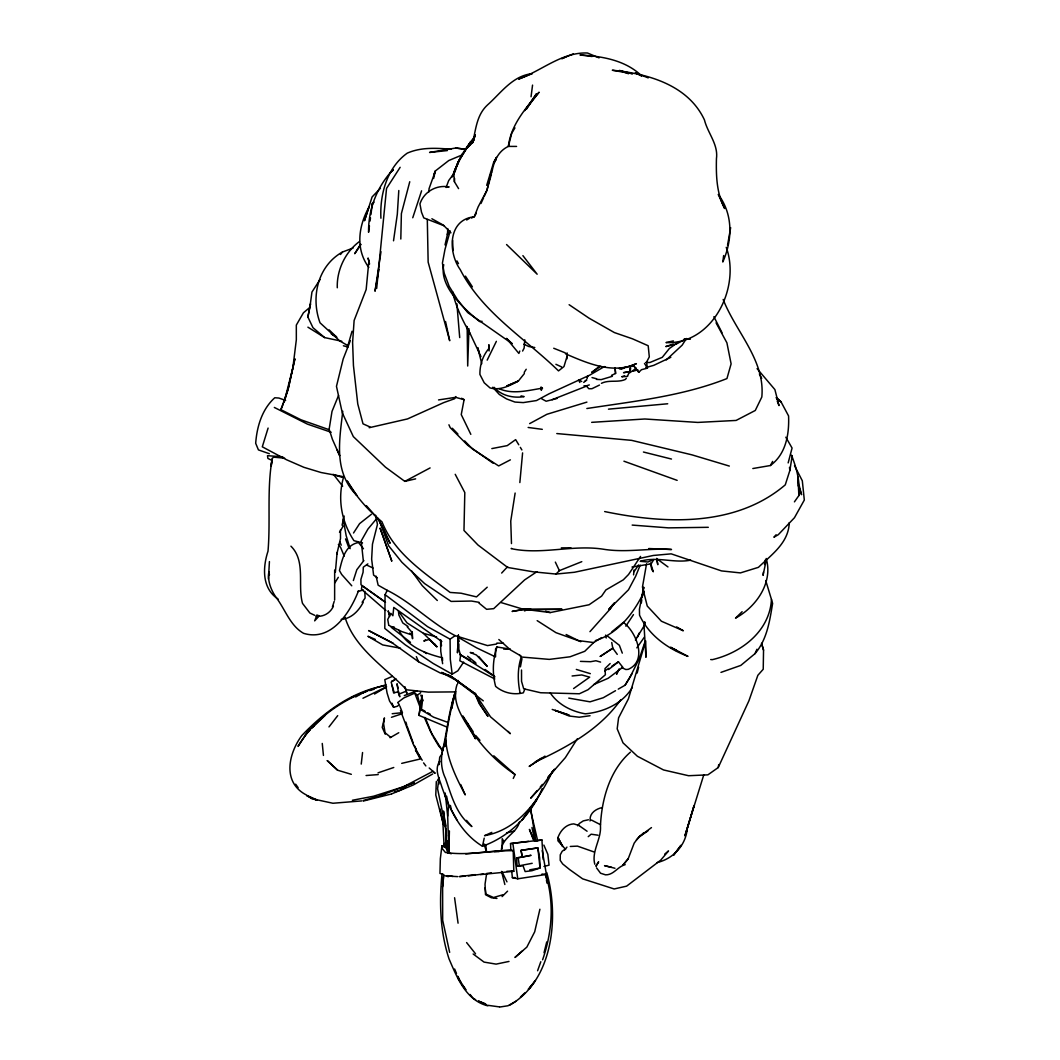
<?xml version="1.0" encoding="UTF-8"?>
<svg xmlns="http://www.w3.org/2000/svg" width="1060" height="1060" viewBox="0 0 1060 1060"><rect width="100%" height="100%" fill="white"/><g stroke="black" fill="none" stroke-linecap="round" stroke-linejoin="round"><path stroke-width="1.5" d="M455.628 693.624C450.553 708.053 448.194 723.596 445.677 738.754C446.856 758.682 455.972 777.47 465.221 794.881L460.729 784.533M451.308 853.724L447.77 852.863L445.823 846.728L445.836 829.861M445.823 846.728L441.914 845.92L441.901 848.172L445.412 852.465C467.91 855.884 490.608 850.412 513.212 850.69L513.808 871.293L480.564 874.606M458.887 643.91L458.821 649.144L460.557 655.358L459.841 660.777L494.808 678.996M400.812 239.017L401.382 213.617L409.756 181.737M476.324 213.259L474.27 216.783C447.863 219.499 447.863 252.346 460.225 269.598C482.366 312.726 524.952 338.166 558.514 370.894L563.973 366.561L566.954 356.703M449.4 830.921L448.83 852.942L447.678 816.067L445.213 793.039M566.901 358.942L567.06 352.861M630.395 370.086L630.369 366.442M468.957 328.719L467.699 366.018L467.155 326.665M791.502 455.124C796.484 467.95 800.326 481.69 798.869 495.563L794.43 501.857M436.322 781.498L435.779 795.013L443.212 823.753M444.153 847.218L442.643 817.79M380.924 218.214C379.666 194.404 387.125 167.44 407.265 153.143C421.204 147.009 436.521 148.082 451.322 149.235M358.545 590.698C350.025 612.839 331.197 641.87 303.571 633.323C289.936 625.559 285.1 608.983 275.825 597.058C270.883 589.731 267.425 580.721 268.842 571.79L269.465 574.917M334.629 600.039L334.668 570.042M458.423 635.324L457.469 652.827L458.41 634.927M447.77 228.576L447.439 234.671L447.943 232.273M268.432 579.118L269.425 561.575M427.299 219.433L428.147 262.111L449.705 340.71L445.518 321.485M428.876 191.9L429.061 188.667L435.382 170.938L448.751 160.55L461.908 155.025M458.569 188.614L454.409 181.697L454.608 178.517M447.956 849.63L447.77 852.863L447.744 840.58M398.798 190.522L397.315 214.239L393.525 240.805M448.181 722.509L433.567 717.169L421.324 709.988L422.211 695.784M516.631 857.977L517.094 866.166L523.07 865.835L525.15 871.572L531.934 870.724L540.004 868.021L539.633 857.977L537.87 847.907L521.056 850.345L522.288 857.103L531.087 855.314L516.631 857.977L522.288 857.103L521.056 850.345L537.87 847.907L540.004 868.021L529.735 869.836M442.033 873.97C439.171 902.418 440.033 931.541 449.029 958.889C457.151 977.598 465.843 1000.282 487.812 1005.847M444.127 846.622L444.365 843.402M449.652 952.37L442.683 920.265L442.616 886.915L443.61 874.487L439.966 873.453L440.337 858.693L441.914 845.92M543.224 859.474L541.912 839.944L510.522 843.574L510.814 849.828L513.212 850.69M335.384 572.188L337.106 552.445L336.828 554.168L340.512 538.533L340.459 529.974M633.575 574.865L634.012 570.002M342.777 411.253C339.385 440.602 333.463 472.018 356.756 495.378L347.19 480.949C356.001 496.716 368.204 510.257 381.984 521.838C394.452 553.386 424.132 572.771 450.116 592.434L461.06 593.216L476.51 596.886L487.216 587.2M519.85 482.565L522.593 452.898M447.678 816.067L448.618 806.156L446.591 796.126M368.906 260.707L366.164 289.526L354.119 320.491L352.609 342.34L353.444 365.528L357.763 403.966L363.01 423.828L370.059 426.994M457.721 683.634L458.026 680.427M442.616 886.915L443.597 877.044M630.104 371.411L630.448 368.085L629.481 371.702L623.545 372.683L628.315 371.782M376.671 288.452L386.542 188.428L400.137 167.308M513.808 871.293L511.688 871.055L512.377 877.654L517.757 878.806L546.404 874.407L542.256 850.624M763.425 572.135L763.067 575.355L766.38 559.375M361.235 764.088L362.56 752.534M457.046 684.535C450.381 704.993 466.214 722.072 475.503 738.807L467.142 722.748M584.007 385.76L585.809 385.959M628.5 73.749L619.464 70.463L632.582 73.763L612.309 70.238C647.753 73.617 688.152 84.906 704.449 119.939C707.749 133.229 718.442 144.399 716.441 158.722C716.056 175.642 716.547 193.211 724.669 208.502L718.296 194.457C733.308 214.65 732.539 239.759 722.801 262.005L723.649 255.553M445.677 738.754L444.643 746.637L445.611 742.212M531.047 96.751L532.557 85.105M644.665 621.703L644.069 626.235L645.938 657.293L645.712 640.942L628.408 698.858L618.576 717.872L617.185 728.829L623.002 742.835L637.404 756.27L663.52 769.944L688.589 775.721L707.894 774.847L718.216 767.546L748.943 700.74L757.847 675.313L763.226 669.244L763.544 650.138L761.796 644.122M590.089 819.34C589.996 812.808 596.263 808.86 601.974 807.614M369.423 225.833L368.575 232.259C368.231 209.085 377.121 186.56 393.022 169.732M370.059 221.023L370.483 217.817M370.907 214.61L372.391 203.374L372.047 204.765L374.021 202.182M422.026 695.228L419.018 715.394L447.386 727.253M641.327 602.968L641.764 599.92M642.214 596.859L643.658 587.359L639.432 609.222L639.538 615.184C648.919 635.364 667.641 648.64 687.98 656.365L670.569 647.236L677.472 651.33L674.915 649.409M642.201 597.178L643.658 587.359M419.018 715.394L421.324 700.011M380.99 251.723L375.015 291.222L376.697 281.92M515.133 493.046L510.748 521.083L511.476 543.568M604.664 511.556C664.911 524.051 735.56 527.217 785.274 484.844L789.846 470.521L792.191 455.853M546.735 941.916L544.045 952.715M718.216 767.546L718.72 764.604M344.208 516.061L342.089 525.071L343.056 526.29L339.518 532.319M646.534 563.867L642.466 587.041L647.249 606.042L661.387 621.213L683.329 630.766L676.625 626.937M727.544 245.231L730.658 227.635M377.254 278.82L377.81 275.719M378.38 272.619L378.937 269.531M453.852 697.44L451.812 708.279L452.488 704.767M461.564 398.268L464.094 399.66L461.246 414.592L470.825 434.348M520.42 666.872L521.984 658.658M765.439 559.812L764.551 564.503L765.863 559.733M343.718 476.642C337.239 498.571 341.373 521.6 353.947 540.679L362.507 542.945M307.877 317.019L310.474 303.955L307.877 317.019L312.978 327.699L324.625 337.584L341.81 341.24M484.208 838.142L482.459 846.251C460.676 832.948 449.877 809.959 441.781 786.745C439.357 778.424 433.99 769.401 439.767 761.186L438.919 764.697L439.728 757.171L442.338 753.369M465.751 853.896L501.38 850.597C501.433 837.771 516.578 833.703 519.546 821.897M628.62 373.624L627.48 376.326M442.126 752.626C446.949 732.407 448.592 711.697 455.389 691.915L451.745 704.595M765.744 580.575L771.468 599.47C769.666 631.296 741.337 652.841 712.293 659.664L710.703 659.545M454.117 696.42L455.071 691.915M445.041 244.886L447.85 232.604M539.898 909.241L534.704 931.793L526.846 947.11L514.961 957.471L522.673 950.674M433.619 178.477L435.382 170.938L433.977 174.185M490.992 172.992L486.938 190.27L484.261 196.325M503.685 649.104L510.178 649.117L496.954 646.984C492.688 659.784 492.145 673.338 495.63 686.39C503.447 692.922 513.464 695.148 523.322 692.842L524.872 689.04M694.075 805.6L684.906 835.85L703.76 774.9M637.179 673.02L638.65 667.111M693.982 805.772L685.86 833.478L687.224 829.053C685.515 845.721 673.179 858.666 657.134 862.588M789.263 522.659C788.64 542.932 771.587 554.618 758.43 567.338L740.423 572.904L721.515 570.916L671.192 553.85L653.318 555.466L574.441 572.267L555.983 574.056L533.458 571.857L507.687 567.458L478.007 545.039L463.975 530.464L464.81 492.582L455.217 474.31M788.163 462.902L792.072 448.035L785.831 437.224M542.601 959.79C552.3 932.005 554.486 901.901 545.45 873.639M491.389 174.264L486.938 190.27L478.153 206.872L474.27 216.783L471.316 218.069M450.195 230.908L444.975 249.444L442.417 263.092L444.193 273.109L449.149 286.293L457.363 299.556L467.699 312.554L512.166 343.692L506.468 338.378L518.883 353.444L519.784 351.032M645.09 622.591L644.188 625.745L635.417 640.054M347.402 347.428L352.039 331.25M491.84 172.727C493.576 161.994 497.882 151.236 508.376 146.412L516.578 146.426M486.699 185.328L493.721 162.127L496.464 157.383L493.973 163.373M268.101 428.068L262.297 446.817L286.438 459.709L303.862 467.301L321.074 472.522L344.05 476.788M445.796 740.715C440.523 752.892 439.622 766.261 445.505 778.477C451.533 795.649 456.264 814.742 471.607 826.19M353.364 580.535L356.822 569.724L363.871 560.554M332.429 606.876L334.191 601.404M412.751 217.764L421.589 190.813M454.978 172.131C458.158 158.338 466.572 146.797 475.251 135.945M645.116 641.366L639.551 658.008L630.13 677.009L625.082 685.21L618.258 689.133M329.183 429.724L300.974 419.786L280.887 409.677L288.174 388.98L294.852 359.009L288.174 388.98L284.12 402.217L292.865 367.86L296.336 339.73L296.323 325.089L303.438 312.779L309.878 307.387L311.945 292.083L320.027 279.588M519.506 655L521.282 657.014C517.359 668.582 517.638 681.381 520.168 693.24M537.592 970.735L540.825 961.725M280.887 409.677L283.431 403.621M628.156 858.838L622.763 865.318L628.156 858.838L634.185 843.137L638.809 836.989L651.476 827.595M446.088 187.501L448.671 180.597L454.077 173.336M350.343 340.644L343.188 358.969L336.47 386.33L342.274 412.804L353.325 436.601L385.469 467.168L404.827 481.373L415.639 478.855M640.187 565.165L635.655 576.282L628.487 589.797L608.798 609.354L614.058 603.193M338.537 395.486L332.005 411.426L329.143 429.181L332.389 439.264L339.677 455.667L336.987 449.612M462.399 153.766L453.733 173.019L458.529 161.332L470.719 141.709L458.529 161.332L453.733 173.019L454.409 181.697M441.861 641.565L393.764 607.42L392.889 615.741L390.822 613.316L387.748 619.477L388.715 625.069M451.971 177.113L458.529 161.332M637.351 637.391L639.154 633.085M720.972 672.385L740.794 665.415L755.038 653.622L756.933 649.263M552.432 771.375C538.997 800.234 518.022 829.728 484.566 835.678L491.827 832.378M480.962 203.494L483.599 197.756M542.177 788.613C531.179 814.928 509.502 836.631 482.459 846.251M513.265 778.438L515.067 774.568L493.801 755.82M618.656 669.814L616.549 674.266L619.133 668.873M443.742 264.709C438.946 286.756 464.545 309.175 479.637 321.591L482.075 321.312M487.176 360.122L496.371 341.333M463.631 662.089L457.841 670.808L452.183 674.173L433.182 663.481L405.331 644.891L384.793 628.421L385.072 594.687L387.244 590.341L378.142 585.186L376.088 576.163M644.294 591.281C634.37 612.335 618.391 633.575 595.322 640.637M522.606 351.046L524.13 348.117L524.779 339.809M542.428 388.172L541.249 390.305L541.05 387.046L542.428 388.172C528.198 390.345 512.947 394.797 499.061 388.675M632.144 673.484L625.082 685.21M752.838 468.533L770.368 465.525L772.647 461.418M395.897 678.797L391.153 682.163L394.174 692.617M531.047 985.787L529.51 988.556L535.433 980.553L528.277 989.179M452.819 175.986L454.263 173.416M474.324 139.059L472.137 142.875L467.195 147.963L473.409 140.9L475.225 134.766L472.68 142.782C475.834 129.492 476.602 114.997 487.481 104.98C501.168 92.816 512.457 75.777 532.266 73.63L518.605 79.076C541.673 70.808 561.76 52.006 587.465 53L599.072 57.876M437.475 780.518L439.065 777.801M455.88 396.572L454.594 398.732L443.703 402.615L407.517 418.925L369.198 427.71M514.948 127.889L511.728 133.215L508.376 146.412C510.841 124.934 525.8 108.107 539.076 92.207L525.707 109.392M363.262 602.239C358.863 610.719 351.324 618.801 341.201 619.358M360.533 244.264L354.729 253.711L360.983 244.436M334.841 582.894L338.299 577.316M577.276 738.846L565.351 757.635L547.768 777.696L554.539 769.229L542.892 785.089L530.676 798.193L537.089 790.667M589.943 631.667L609.792 609.407L612.455 605.22M524.197 372.404L526.21 369.264M686.138 338.962L682.15 345.176L666.25 359.923M526.529 109.087L536.426 93.85L524.753 110.624M353.523 532.995L359.592 523.64L371.344 514.325M333.41 606.254C330.375 612.918 323.472 617.185 316.065 616.151M755.038 653.622C767.122 639.352 769.653 621.107 772.621 603.432L771.468 599.47M625.85 626.168L633.469 614.601M309.586 729.002L298.019 746.399C316.622 714.665 351.019 693.942 386.039 684.879M640.571 556.42L628.54 574.493L623.307 579.833L605.883 589.943L601.616 596.131L589.095 604.756L550.259 612.561L522.712 609.089L500.996 602.544M496.954 646.984L495.563 649.078L495.537 656.908L476.563 647.832L458.225 637.312L459.192 641.605M634.052 571.671L638.624 564.914M577.713 825.819L579.33 823.487L583.292 820.89L588.446 819.764M524.395 373.517L518.393 381.004L506.905 385.933L518.393 381.004C509.714 385.708 500.161 390.796 489.985 387.894L484.221 382.792L479.915 374.458C479.729 365.064 482.803 355.577 488.965 348.409L488.885 344.725L489.124 350.94M636.835 647.859L644.374 637.153M362.109 602.265L365.104 598.052L364.825 591.308M609.792 609.407L614.35 603.206M632.396 687.291C622.697 703.654 603.723 712.148 585.305 713.817C571.525 711.432 558.275 704.728 550.273 692.948M328.984 726.908L337.703 715.659M340.485 254.493L342.499 252.002L353.086 248.053M564.675 849.908L566.941 847.112M376.525 518.764L367.9 529.112L361.208 540.944L363.302 560.568M540.295 786.917L542.428 784.4M620.643 699.918C599.655 729.479 567.365 747.115 535.141 762.034L539.368 759.503M626.314 378.314L625.32 379.467C617.675 382.872 609.195 379.52 601.431 383.309M776.092 534.77L773.906 537.261L778.305 534.677L794.457 517.717L804.315 500.042L802.314 480.789L794.51 465.658M770.368 465.525C786.069 454.025 789.303 434.136 788.574 415.931L780.995 401.793L776.543 397.593M501.658 573.049L507.634 566.649M380.434 188.269L372.1 196.948L364.468 220.772L368.973 207.164C358.426 226.151 355.312 249.126 368.8 267.438M304.79 735.494L309.944 730.101M312.011 727.942L325.367 715.195M555.983 574.056L559.402 570.638L581.794 561.667M636.424 839.904L643.619 832.842M502.082 896.601L507.568 891.168M601.603 637.59L593.679 642.545L584.749 651.304L570.042 656.789L549.305 659.386L521.282 657.014M742.119 611.713L735.534 618.139C756.244 606.89 773.323 582.589 766.181 558.487M610.149 663.547L604.982 668.582L605.379 674.769L588.035 689.715L579.37 693.77L540.679 692.75L523.706 688.801L521.547 681.341L521.52 670.013M633.92 366.084L638.783 372.285L641.486 369.688L647.435 368.165L646.56 362.123L649.303 356.915L648.19 345.745L632.502 338.829L614.363 332.562L589.068 318.185L569.127 304.71M421.045 707.033L419.257 702.515L422.37 699.6M520.46 997.036L524.991 992.796M629.494 372.921L636.358 368.217M630.395 752.163C609.739 770.169 601.55 799.598 600.463 826.111C601.431 839.162 591.268 851.458 594.819 864.244M493.721 162.127L495.947 160.126M638.809 836.989L647.912 830.947M389.802 172.979L393.26 170.011M588.234 836.658L591.135 834.207L598.078 835.201M583.716 382.408L586.829 379.798L584.762 381.388M664.752 854.068L668.529 850.942L660.711 860.15L626.619 886.147L614.164 888.956L582.642 878.846L569.697 869.624L562.661 863.94L560.21 860.362L560.263 854.837L562.131 851.352L564.529 849.537M309.652 729.452L307.426 731.281L309.931 729.333M311.865 727.611L314.078 725.782M599.404 366.336L591.758 372.365L600.715 366.27M342.499 252.002C317.669 265.901 310.593 297.211 320.027 322.81L339.942 341.082L348.051 345.692M608.599 669.523L618.43 661.798L622.803 667.257L608.215 678.254L593.653 684.588M419.257 702.515L417.481 695.148L420.714 692.67M611.951 631.707L623.373 622.405C636.133 631.667 648.071 660.618 628.275 669.337L625.824 669.523L621.491 667.508M359.433 241.548C345.242 251.962 336.616 270.327 337.292 287.764M367.86 563.893L363.302 567.193L363.076 572.267L360.917 579.396L360.983 584.722L385.495 602.318M677.711 342.618L669.363 348.501L662.288 357.326L649.952 362.493L645.673 362.493M425.617 639.789L423.801 641.062L429.538 639.339L436.866 646.746L423.43 633.337L407.014 622.869L398.759 611.593M452.183 674.173L450.301 659.293L450.063 639.167L455.177 635.655L487.507 645.593L496.636 644.016M541.249 758.218L529.178 766.446L544.986 756.124M604.756 670.993L608.851 668.237M611.593 666.395L618.43 661.798M536.969 571.658L524.66 579.873L493.695 608.665L486.606 609.314L478.789 602.915M573.579 688.563L589.665 677.154L581.768 674.942L572.095 675.988M509.383 1005.357C553.28 980.579 559.335 916.807 546.748 872.592M374.511 694.035L386.476 686.986M466.652 219.977L469.209 218.479M604.412 366.561L589.864 375.055L549.133 393.764L536.519 400.548L523.242 402.601L514.961 402.058L506.561 398.931L499.326 394.466L492.714 387.258M589.89 820.851L591.347 820.003L600.463 824.68M390.067 737.733L398.772 732.712M615.529 690.696L603.246 697.745L590.023 701.826L568.769 698.116M355.643 696.963L363.593 692.445M432.732 773.959L413.4 784.917L391.816 793.821M515.942 1001.276L507.952 1005.768L499.975 1007M418.885 702.793L421.668 701.243M406.404 786.732L399.156 790.667L394.492 791.952M404.827 481.373L430.108 467.924M529.642 423.616L546.894 414.301L586.909 402.111M686.602 338.524L676.505 343.917L665.812 346.567L673.246 344.102M352.37 800.274L373.61 796.219L403.754 786.666L433.076 771.256M510.377 459.854L498.664 465.936L472.548 449.056L464.677 440.96M362.944 698.249L386.502 686.787M670.821 357.3L653.782 365.329L645.832 367.582M611.474 375.373L615.582 373.464L615.038 367.648L615.582 373.464M625.188 864.668C617.582 866.563 613.899 875.03 605.551 874.844L600.556 873.228L596.502 867.822M417.481 695.148L414.765 693.121L403.781 697.957L397.699 702.555L399.275 704.635L397.407 706.225L393.578 707.272L389.55 701.018L387.059 692.935L384.793 679.672L392.306 676.399M511.622 548.378L511.132 548.603C541.302 555.188 572.585 544.416 603.325 549.212C626.062 552.949 648.72 547.98 671.51 549.491L648.76 548.537M565.894 56.909L561.707 58.684L573.327 53.874M599.457 385.072L591.944 388.702L588.87 388.742L586.869 386.595M404.973 686.774L406.02 691.253L398.719 694.234L399.819 696.764L398.533 691.65L393.631 692.975L392.041 685.383M363.302 589.969L357.657 591.573M351.483 697.493L359.976 694.088M362.798 692.948L367.051 691.253M625.347 367.555L621.637 369.039L619.053 368.496L621.571 368.535M552.127 399.7L587.213 385.853M377.89 796.616L414.208 782.664L403.754 786.666M626.327 367.462L636.398 363.659C613.077 374.591 587.319 363.196 565.457 353.788M404.284 695.585L417.216 690.656M622.816 368.085L625.294 367.184M612.375 376.287L601.206 379.626L596.462 379.387M391.736 681.103L394.625 680.122M378.036 772.846L393.764 767.493M391.458 717.289L401.753 713.87M530.292 608.771L524.369 610.719L530.716 609.023M586.154 385.933L589.32 384.912M624.578 375.85L621.756 376.764L627.441 376.406M369.675 690.59L374.233 689.185M502.851 894.799L493.523 897.502L485.944 894.137L485.135 887.829M633.085 371.185L637.868 369.834M363.341 800.486L377.36 796.643M380.474 795.795L385.138 794.51M363.302 801.042L391.418 793.98M385.231 685.635C352.317 691.266 324.174 711.936 301.716 735.68C288.28 754.031 282.066 782.664 306.685 795.146M401.714 763.372L420.264 758.987L415.467 749.91L422.211 760.232M506.574 832.869L514.524 831.027M690.722 560.144C674.253 563.496 657.014 556.169 640.24 561.31L647.859 561.986L653.715 559.6L651.198 563.814L631.985 567.047M673.378 340.909L665.985 342.579C712.717 344.738 740.9 287.353 726.232 247.298M532.2 863.304L517.094 866.166M508.999 961.433L496.12 964.123L484.036 962.096L473.144 953.987M557.109 398.441L546.139 401.236L541.713 398.825M465.499 149.248L455.654 148.029L429.578 152.441L447.413 150.56M491.84 448.592L507.25 445.624L515.65 439.635L518.764 444.776M536.108 841.017L541.912 839.944M526.158 608.877L512.059 611.434L527.774 608.904M543.952 866.444L549.067 865.159L547.848 854.347L543.859 845.085M475.397 874.633L459.854 876.487M438.548 399.925L455.561 397.341L464.094 399.66M586.856 408.524C634.039 401.236 682.203 396.268 726.948 378.566L731.108 363.858L726.908 342.817L716.07 322.836M483.599 873.957L468.374 875.904M491.31 872.817L486.646 873.493L485.043 884.146L485.493 894.706L491.376 897.754L496.928 898.443M590.062 715.725L579.224 717.222L569.18 716.017L555.149 710.385L569.485 715.208M510.522 843.574L528.503 841.362M392.2 713.724L402.442 712.651L399.805 705.973M394.161 627.003L391.246 627.308L410.485 642.36M608.466 409.16L667.707 403.767M684.031 339.425L690.391 338.895L684.058 339.279M361.778 800.909L332.919 803.255L311.613 798.63L307.267 795.57L316.635 799.796M501.38 850.597L510.814 849.828M459.285 876.62L465.34 876.143M366.071 775.522L378.221 774.582M591.679 422.344L644.851 418.992L697.798 422.423L736.104 420.436L755.276 410.472L761.822 396.996C765.307 360.214 735.733 331.86 723.158 299.437M506.826 871.32L511.688 871.055M570.293 846.463L577.435 846.119L594.209 852.015M628.898 366.482L634.066 366.243L638.783 372.285M447.545 187.024L449.135 186.971C436.561 184.493 423.867 191.714 419.932 203.931L421.509 212.238L423.761 217.883L444.007 225.74M512.377 877.654L515.067 877.561M455.88 691.888L428.214 692.127L406.629 689.808C384.979 667.018 354.583 648.548 345.017 617.264M602.199 367.038L605.247 366.985M494.304 851.683L499.101 851.617M708.292 527.31L668.462 527.867L632.171 525.084M561.323 547.874L570.929 547.821M457.695 876.62L448.685 876.103M496.835 643.115L503.447 643.221M580.429 661.374L590.606 661.705L595.905 660.751L600.569 662.089M541.952 874.049L546.404 874.407M556.805 433.553L631.654 440.364L691.968 454.859L729.333 466.069M455.654 148.029L465.101 149.221M593.679 642.545L577.925 640.545L555.97 632.674L537.168 620.643M592.129 56.511L579.966 54.948C601.815 56.206 625.055 60.009 641.538 75.75M421.324 709.988L422.065 696.619M282.795 456.807L267.491 455.694L267.889 458.45L272.195 460.504M528.145 427.458L542.296 429.34M447.188 875.666L452.925 876.435M488.077 1005.344L499.392 1006.894M473.423 652.947L470.242 652.483L476.404 655.014L487.216 666.342L478.696 656.484M534.797 347.521L528.755 346.501L523.786 344.195M479.041 602.318L471.462 601.047L451.109 601.417L424.662 583.623L401.925 562.303L388.649 545.794L379.242 520.261L366.363 505.66M614.972 868.259L604.531 865.649L611.487 867.318M400.468 648.203L382.7 644.93L367.9 636.278L375.227 639.352M284.65 458.158L273.732 457.165L272.049 458.45L271.214 466.029L272.062 459.47C266.842 489.614 270.591 520.698 268.008 551.187C262.602 567.617 261.846 588.459 278.104 599.072M521.056 395.883L524.157 396.612C513.451 398.401 501.38 395.777 494.106 387.311M643.433 452.024L671.483 459.046M331.184 432.268L307.493 424.146L274.341 407.451M592.036 377.572L596.661 378.791M343.387 345.772L347.892 346.964M423.43 633.337L436.614 636.981M443.769 875.401L448.314 876.686M545.582 611.209L550.259 612.561M337.636 770.222L327.315 760.656L337.636 770.222L351.324 774.317M576.322 669.43L590.341 673.657M579.423 825.621L573.765 823.885C566.067 824.256 560.356 830.669 557.971 837.559L557.931 840.792L565.576 849.365M332.973 474.416L342.287 477.371M552.22 709.445L567.802 714.652M269.32 453.707L258.428 449.904L255.685 443.305C256.904 426.69 261.992 409.213 274.765 397.765L278.846 398.043L285.617 400.402M623.929 461.193L677.154 480.365M648.216 77.883L635.324 72.822L641.591 76.042M485.334 1003.74L478.338 1001.011L486.686 1004.734M553.731 348.25L565.232 352.848M441.689 672.424L450.712 676.068L475.794 694.181L450.712 676.068L440.298 672.994L418.528 661.731L392.505 643.075L368.628 630.554L393.075 643.155M455.177 635.655C431.089 623.081 411.744 602.491 387.244 590.341M306.685 795.769L316.675 800.313M555.904 364.296L561.601 366.932M367.33 565.364L373.014 568.027M579.913 826.204L587.081 831.239M314.767 615.33L309.891 613.024L302.511 603.378C297.33 584.815 306.022 561.045 290.93 546.178M389.245 625.572L401.78 631.575L412.154 635.019L412.539 638.73L412.327 632.701L407.239 626.844M335.675 336.046L331.237 333.86L336.841 337.385L329.103 329.845M566.133 634.516L580.761 641.737M441.609 672.57L455.76 680.069L483.281 700.846M581.728 381.507L578.601 379.798L579.846 382.475M450.063 639.167L427.591 626.685L385.072 594.687M431.884 218.744L443.477 225.223L450.924 232.816M470.574 660.473L459.788 654.404L494.94 676.85M473.277 661.983L475.966 663.507M475.622 999.712L472.959 998.189L470.097 994.492M521.003 655.994L510.469 649.913L498.836 639.511M422.542 709.789L425.153 711.313M427.75 712.823L430.36 714.347M307.904 327.169L324.625 337.584M776.887 399.09L780.995 401.793L776.132 397.778M407.981 626.447L402.787 622.949L398.891 615.065L398.375 610.719M606.81 635.563L619.371 645.301L622.299 653.132M423.788 651.688L426.451 653.543M493.178 463.273L467.778 445.306L450.182 427.604L448.923 424.782M485.056 669.456L493.88 675.883M657.69 559.389L667.959 566.928M377.32 577.832L373.597 575.09L371.649 559.163L372.458 544.178L377.453 524.435L375.624 515.266M384.727 601.669L362.069 585.809L361.42 589.227L385.867 610.467M515.067 774.568C492.966 759.728 475.171 739.615 462.849 716.043L473.104 731.625M467.566 656.246L475.662 662.659M409.769 633.125L412.154 635.019L412.009 631.601M433.633 772.051L435.156 773.296L429.207 767.983M390.69 737.349L385.085 732.751L383.601 723.741L384.449 717.898L382.236 727.412L385.257 734.222M506.561 244.542L537.155 274.209L522.898 255.632M437.316 600.49L422.251 585.663L411.479 570.797M429.538 639.339L436.866 646.746L434.375 643.606M508.098 731.4L510.35 733.692L490.515 716.851L475.609 694.313M452.302 428.253L457.92 434.03M342.658 486.169L333.555 474.562M475.675 735.521L479.942 740.304M442.722 750.506L438.708 745.988L433.262 736.846M466.493 820.361L471.806 826.575M757.078 368.628L774.887 389.576L779.007 405.583L777.219 401.051M351.774 585.796L341.717 574.52L339.438 570.572C342.221 559.415 345.017 544.999 358.492 542.534L363.461 548.749M442.245 750.44L430.585 731.625L424.371 717.474M472.389 286.863L465.433 276.117M466.599 942.565L475.556 953.828M457.748 976.459L461.537 983.388M338.378 544.469L340.604 547.424L344.208 556.089M423.576 762.895L425.842 765.916M617.264 654.391L612.786 648.216L611.739 642.519M398.825 630.223C407.702 646.984 425.51 653.53 442.47 657.836L442.55 660.764M295.634 784.175L298.138 787.646M462.226 984.674L465.897 989.841L458 978.274M644.506 363.421L647.435 368.165M520.327 447.36L521.878 449.93M420.475 757.807L413.294 744.372L400.468 710.531M503.871 841.534L502.228 838.685L502.082 848.702M456.94 260.906L458.49 263.662M456.807 819.645L451.375 809.919L450.407 805.454M470.216 333.979C462.756 320.676 455.707 306.685 452.593 291.672M759.384 373.994L761.703 378.38M414.288 745.471L416.262 749.34M713.897 316.688L722.032 332.76M377.81 518.221L390.133 543.263L379.242 520.261M501.963 871.572L506.958 881.854M555.347 562.105L559.402 570.638M474.959 693.253L480.246 704.608L487.944 716.374L479.093 703.482L474.84 693.319M466.731 326.348L480.975 356.61M534.651 841.282L529.417 829.41L533.339 839.719M406.02 691.253L406.881 693.24L406.033 690.126M416.341 656.617L418.528 661.731M420.767 695.082L423.192 700.753M454.621 969.012L456.502 973.478M432.48 735.534L425.206 717.567M339.836 541.7L341.227 545.198M420.118 707.298L414.765 693.121M484.022 843.892L486.567 852.2L485.718 844.529M345.533 538.904L348.912 547.848M392.067 703.244L393.578 707.272M457.933 976.379L459.629 980.924M407.093 726.087L413.082 742.663M798.485 485.785L801.559 494.675L799.213 485.679M389.59 615.038L388.172 610.851L389.643 616.483M478.895 351.244L477.689 347.614L481.783 363.726M650.615 563.191L653.278 571.764L651.794 569.511L650.495 563.324M350.158 548.656L346.183 535.75L343.149 518.976M405.914 722.165L406.695 724.788M761.53 643.288L763.544 650.138M369.291 262.443L368.072 258.017L369.556 264.033M501.552 871.466L504.851 884.504M605.565 635.112L606.24 638.014M530.358 809.323L537.619 840.62M398.719 694.234L397.036 683.766L397.937 688.125M445.836 828.324L437.568 788.772L438.747 779.577L438.999 784.016M545.502 875.11L546.205 878.25M439.966 808.886L443.477 824.706M531.974 827.502L534.863 841.07M442.1 816.995L443.583 824.76M535.697 840.434L530.504 807.64M444.895 793.847L445.77 798.498M656.763 558.739L657.783 564.688L656.723 558.381M519.307 865.755L518.168 857.513M442.63 663.692L440.788 651.396L440.562 640.253M546.443 879.866L546.92 883.073M445.359 822.547L445.836 825.753M517.757 878.806L512.934 843.813M454.581 897.74L458.066 923.18M445.624 826.747L443.491 811.019L446.379 836.128L445.942 829.887M534.969 838.089L535.366 841.083M789.488 467.367L789.846 470.521M440.827 639.975L441.49 645.779M322.253 743.444L323.446 755.422M456.886 303.783L459.709 337.584M798.405 486.129L797.955 476.695L798.869 495.563L798.723 492.423M452.633 240.474L452.991 250.491M445.849 828.907L445.916 847.841M598.542 861.939L596.078 866.046L598.542 861.939M316.913 615.25L314.661 620.855L319.365 615.741L316.913 615.25M587.783 375.77L587.081 377.996L587.783 375.77M537.182 798.882L522.355 819.671L537.182 798.882M680.878 845.429L673.789 854.969L680.878 845.429M612.786 648.216L600.291 656.392L612.786 648.216M561.866 609.275L526.78 609.818L522.712 609.089L561.866 609.275M562.648 846.397L557.971 837.559L562.648 846.397M391.736 560.952L380.142 528.277L391.736 560.952"/></g></svg>
